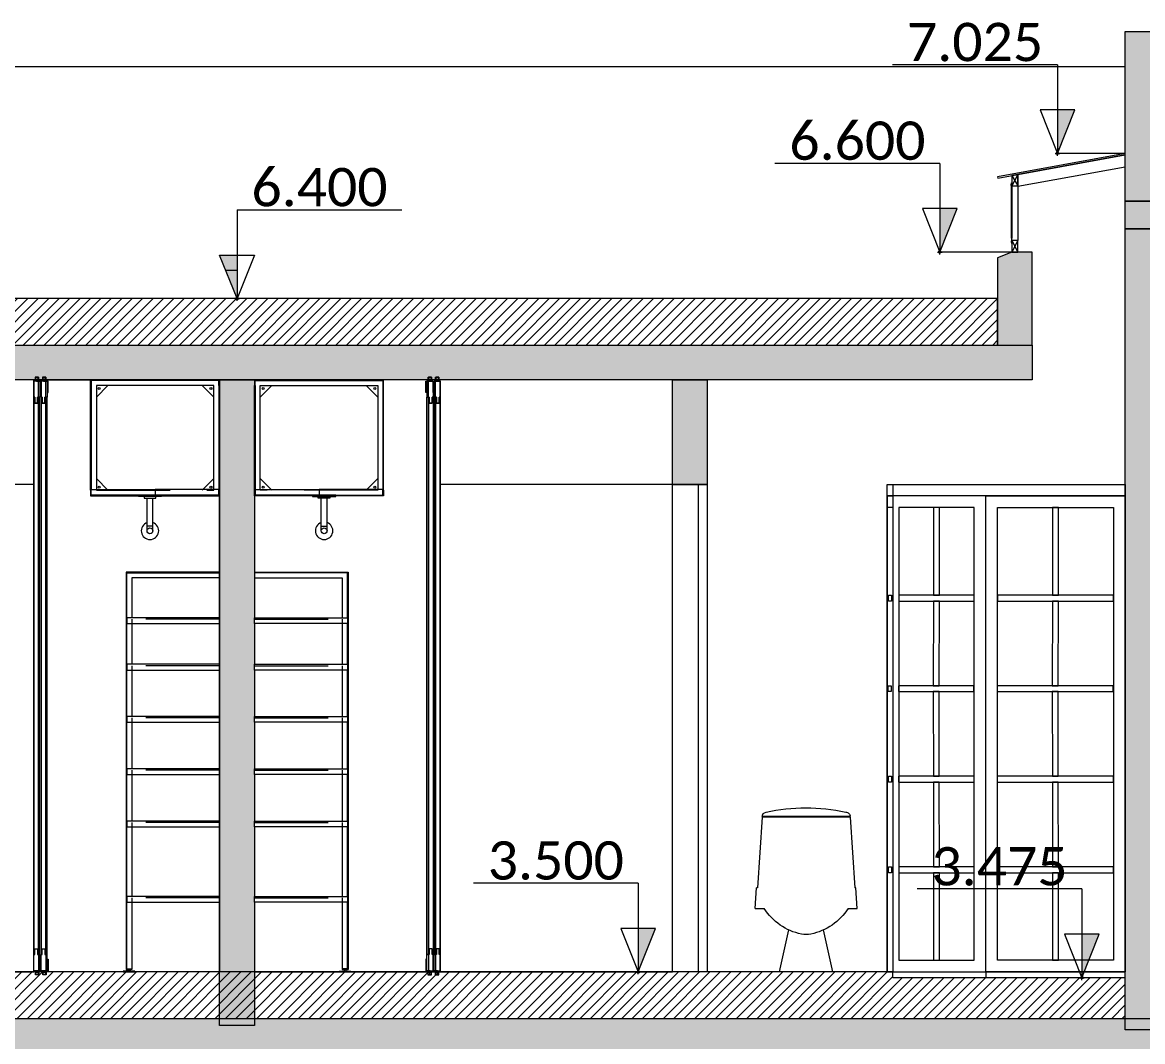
# Model space of a CAD drawing. Header units: metres. Extents: x -197 to 1099, y -24 to 14.
# Drawn here: x 822.687 to 827.512, y 3.2 to 7.589 of the extents above; entities that cross this region are included whole.
import ezdxf
from ezdxf.enums import TextEntityAlignment as Align

# ---------------------------------------------------------------- set-up
doc = ezdxf.new("R2010")
doc.units = ezdxf.units.M
doc.header["$LTSCALE"] = 0.001
doc.header["$PDMODE"] = 34
doc.header["$PDSIZE"] = 0.01
doc.linetypes.add('HIDDEN2', pattern=[4.7625, 3.175, -1.5875])
doc.linetypes.add('HIDDENX2', pattern=[19.05, 12.7, -6.35])
doc.layers.get('0').update_dxf_attribs({"lineweight": 13, "true_color": 0x000000})
for name, color, linetype, lineweight, true_color in [('Jach-Anotaciones-CalidaddeLínea  0.13', 7, 'Continuous', 13, 0x000000), ('Jach-Anotaciones-Hatch-Lum100%', 7, 'Continuous', 13, 0x000000), ('Jach-Anotaciones-Hatch-Lum50%', 9, 'Continuous', 13, 0x808080), ('Jach-Anotaciones-LineasDetalle0.09mm', 7, 'Continuous', 15, 0x000000), ('JACH-Anotaciones-Textos-Lum75% @ 0.075', 7, 'Continuous', 13, 0x404040), ('JACH-Arq-Lineas-Proyeccion Niveles cortes', 9, 'HIDDENX2', 13, 0x808080), ('JACH-Arq-Mobiliario01-', 7, 'Continuous', 13, 0x666666), ('JACH-Arq-Puertas01-', 7, 'Continuous', 13, 0x404040)]:
    doc.layers.add(name, color=color, linetype=linetype, lineweight=lineweight, true_color=true_color)
doc.styles.add('02a-Calibri-JACH(1.8mm)', font='calibri.ttf', dxfattribs={"height": 2.2})
pattern_1 = [(45, (808.22887, -1e-14), (-0.02245064, 0.02245064), [])]
pattern_2 = [(0, (169.421, 45.032), (0, 6.985), [5.08, -1.905]), (90, (169.421, 45.032), (-6.985, 4e-16), [5.08, -1.905])]

# ---------------------------------------------------------------- blocks, each defined once
blk = doc.blocks.new('A$C4F765AC8')
for p, q in [((0.03, 0.6662), (0.0093, 0.362)), ((0.03, 0.669), (0.4088, 0.669)), ((0.03, 0.6662), (0.4088, 0.6662)), ((0.4088, 0.6662), (0.4295, 0.362)), ((0, 0.2738), (0.005, 0.362)), ((0.005, 0.362), (0.0093, 0.362)), ((0.4295, 0.362), (0.4338, 0.362)), ((0.4388, 0.2738), (0.4338, 0.362)), ((0.0384, 0.2738), (0, 0.2738)), ((0.4388, 0.2738), (0.4004, 0.2738)), ((0.1049, 0), (0.1444, 0.1811)), ((0.3339, 0), (0.2944, 0.1811)), ((0.1049, 0), (0.3339, 0))]:
    blk.add_line(p, q)
for centre, radius, start, end in [((0.049, 0.669), 0.019, 89.9807, 180), ((0.2202, -0.0739), 0.781, 77.2968, 102.6646), ((0.3898, 0.669), 0.019, 0, 83.6775), ((0.2499, 0.4087), 0.2509, 212.5439, 258.3373), ((0.1889, 0.4087), 0.2509, 281.6627, 327.4561), ((0.2194, 0.2609), 0.1, 258.3373, 281.6627)]:
    blk.add_arc(centre, radius, start, end)
blk = doc.blocks.new('*U317')
at = {"lineweight": 0, "ltscale": 100}
h = blk.add_hatch(dxfattribs=at)
h.set_pattern_fill('ANGLE', color=256)
h.set_pattern_definition(pattern_2)
h.paths.add_polyline_path([(0, 2.5), (0, 0), (1, 2.5)])
h = blk.add_hatch(color=256, dxfattribs=at)
h.dxf.hatch_style = 1
h.paths.add_polyline_path([(0, 2.5), (0, 0), (1, 2.5)])
for points in [[(0, 5.099), (-9.466, 5.099)], [(0, 5.099), (0, 1.25)]]:
    blk.add_lwpolyline(points, dxfattribs=at)
for points in [[(0, 0), (1, 2.5), (-1, 2.5)], [(0, 2.5), (0, 0), (1, 2.5)]]:
    blk.add_lwpolyline(points, close=True, dxfattribs=at)
blk.add_point((0, 0), dxfattribs=at)
at = {"lineweight": 0, "ltscale": 100, "style": '02a-Calibri-JACH(1.8mm)'}
blk.add_attdef('ALT', text='', height=2.2, dxfattribs=at).set_placement((-4.733, 6.401), align=Align.MIDDLE_CENTER)
blk = doc.blocks.new('*U318')
at = {"lineweight": 0, "ltscale": 100}
h = blk.add_hatch(dxfattribs=at)
h.set_pattern_fill('ANGLE', color=256)
h.set_pattern_definition(pattern_2)
h.paths.add_polyline_path([(0, 2.5), (0, 0), (1, 2.5)])
h = blk.add_hatch(color=256, dxfattribs=at)
h.dxf.hatch_style = 1
h.paths.add_polyline_path([(0, 2.5), (0, 0), (1, 2.5)])
for points in [[(0, 5.099), (-9.466, 5.099)], [(0, 5.099), (0, 1.25)]]:
    blk.add_lwpolyline(points, dxfattribs=at)
for points in [[(0, 0), (1, 2.5), (-1, 2.5)], [(0, 2.5), (0, 0), (1, 2.5)]]:
    blk.add_lwpolyline(points, close=True, dxfattribs=at)
blk.add_point((0, 0), dxfattribs=at)
at = {"lineweight": 0, "ltscale": 100, "style": '02a-Calibri-JACH(1.8mm)'}
blk.add_attdef('ALT', text='', height=2.2, dxfattribs=at).set_placement((-4.733, 6.401), align=Align.MIDDLE_CENTER)
blk = doc.blocks.new('*U290')
at = {"lineweight": 0, "ltscale": 100}
h = blk.add_hatch(dxfattribs=at)
h.set_pattern_fill('ANGLE', color=256)
h.set_pattern_definition(pattern_2)
h.paths.add_polyline_path([(0, 2.5), (0, 0), (1, 2.5)])
h = blk.add_hatch(color=256, dxfattribs=at)
h.dxf.hatch_style = 1
h.paths.add_polyline_path([(0, 2.5), (0, 0), (1, 2.5)])
for points in [[(0, 5.099), (-9.466, 5.099)], [(0, 5.099), (0, 1.25)]]:
    blk.add_lwpolyline(points, dxfattribs=at)
for points in [[(0, 0), (1, 2.5), (-1, 2.5)], [(0, 2.5), (0, 0), (1, 2.5)]]:
    blk.add_lwpolyline(points, close=True, dxfattribs=at)
blk.add_point((0, 0), dxfattribs=at)
at = {"lineweight": 0, "ltscale": 100, "style": '02a-Calibri-JACH(1.8mm)'}
blk.add_attdef('ALT', text='', height=2.2, dxfattribs=at).set_placement((-4.733, 6.401), align=Align.MIDDLE_CENTER)
blk = doc.blocks.new('*U382')
at = {"lineweight": 0, "ltscale": 100}
h = blk.add_hatch(dxfattribs=at)
h.set_pattern_fill('ANGLE', color=256)
h.set_pattern_definition(pattern_2)
h.paths.add_polyline_path([(0, 2.5), (0, 0), (1, 2.5)])
h = blk.add_hatch(color=256, dxfattribs=at)
h.dxf.hatch_style = 1
h.paths.add_polyline_path([(0, 2.5), (0, 0), (1, 2.5)])
for points in [[(0, 5.099), (-9.466, 5.099)], [(0, 5.099), (0, 1.25)]]:
    blk.add_lwpolyline(points, dxfattribs=at)
for points in [[(0, 0), (1, 2.5), (-1, 2.5)], [(0, 2.5), (0, 0), (1, 2.5)]]:
    blk.add_lwpolyline(points, close=True, dxfattribs=at)
blk.add_point((0, 0), dxfattribs=at)
at = {"lineweight": 0, "ltscale": 100, "style": '02a-Calibri-JACH(1.8mm)'}
blk.add_attdef('ALT', text='', height=2.2, dxfattribs=at).set_placement((-4.733, 6.401), align=Align.MIDDLE_CENTER)
blk = doc.blocks.new('*U373')
at = {"lineweight": 0, "ltscale": 100}
h = blk.add_hatch(dxfattribs=at)
h.set_pattern_fill('ANGLE', color=256)
h.set_pattern_definition(pattern_2)
h.paths.add_polyline_path([(0, 2.5), (0, 0), (1, 2.5)])
h = blk.add_hatch(color=256, dxfattribs=at)
h.dxf.hatch_style = 1
h.paths.add_polyline_path([(0, 2.5), (0, 0), (1, 2.5)])
for points in [[(0, 5.099), (-9.466, 5.099)], [(0, 5.099), (0, 1.25)]]:
    blk.add_lwpolyline(points, dxfattribs=at)
for points in [[(0, 0), (1, 2.5), (-1, 2.5)], [(0, 2.5), (0, 0), (1, 2.5)]]:
    blk.add_lwpolyline(points, close=True, dxfattribs=at)
blk.add_point((0, 0), dxfattribs=at)
at = {"lineweight": 0, "ltscale": 100, "style": '02a-Calibri-JACH(1.8mm)'}
blk.add_attdef('ALT', text='', height=2.2, dxfattribs=at).set_placement((-4.733, 6.401), align=Align.MIDDLE_CENTER)

msp = doc.modelspace()

# ---------------------------------------------------------------- hatches: boundary and pattern name
at = {"layer": 'Jach-Anotaciones-Hatch-Lum100%', "ltscale": 100}
h = msp.add_hatch(color=256, dxfattribs=at)
h.dxf.hatch_style = 1
h.paths.add_polyline_path([(827.4369, 7.55), (827.5869, 7.55), (827.5869, 6.82), (827.4369, 6.82)])
h = msp.add_hatch(color=256, dxfattribs=at)
h.dxf.hatch_style = 1
h.paths.add_polyline_path([(827.4369, 6.82), (833.23534, 6.82), (833.23534, 6.7), (827.4369, 6.7)])
h = msp.add_hatch(color=256, dxfattribs=at)
h.dxf.hatch_style = 1
h.paths.add_polyline_path([(827.5869, 3.27), (827.4369, 3.27), (827.4369, 6.7), (827.5869, 6.7)])
h = msp.add_hatch(color=256, dxfattribs=at)
h.dxf.hatch_style = 1
h.paths.add_polyline_path([(827.0369, 6.2), (827.0369, 6.6), (826.9494, 6.6), (826.8869, 6.575), (826.8869, 6.2)])
h = msp.add_hatch(color=256, dxfattribs=at)
h.dxf.hatch_style = 1
h.paths.add_polyline_path([(827.0369, 6.05), (820.1869, 6.05), (820.1869, 6.2), (827.0369, 6.2)])
h = msp.add_hatch(color=256, dxfattribs=at)
h.dxf.hatch_style = 1
h.paths.add_polyline_path([(823.6869, 3.27), (823.5369, 3.27), (823.5369, 6.05), (823.6869, 6.05)])
h = msp.add_hatch(color=256, dxfattribs=at)
h.dxf.hatch_style = 1
h.paths.add_polyline_path([(825.6369, 5.6), (825.4869, 5.6), (825.4869, 6.05), (825.6369, 6.05)])
h = msp.add_hatch(color=256, dxfattribs=at)
h.dxf.hatch_style = 1
h.paths.add_polyline_path([(827.5869, 3.15), (815.0369, 3.15), (815.0369, 3.3), (827.5869, 3.3)])
at = {"layer": 'Jach-Anotaciones-Hatch-Lum50%', "ltscale": 100}
h = msp.add_hatch(dxfattribs=at)
h.set_pattern_fill('ANSI31', color=256, scale=0.01)
h.set_pattern_definition(pattern_1)
h.paths.add_polyline_path([(820.3369, 6.2), (826.8869, 6.2), (826.8869, 6.4), (820.3369, 6.4)])
h = msp.add_hatch(dxfattribs=at)
h.set_pattern_fill('ANSI31', color=256, scale=0.01)
h.set_pattern_definition(pattern_1)
h.paths.add_polyline_path([(820.3369, 6.2), (826.8869, 6.2), (826.8869, 6.4), (820.3369, 6.4)])
h = msp.add_hatch(dxfattribs=at)
h.set_pattern_fill('ANSI31', color=256, scale=0.01)
h.set_pattern_definition(pattern_1)
h.paths.add_polyline_path([(815.1869, 3.3), (827.4369, 3.3), (827.4369, 3.475), (826.4369, 3.475), (826.4369, 3.5), (820.7869, 3.5), (820.7869, 3.475), (819.7869, 3.475), (819.7869, 3.5), (815.1869, 3.5)])

# ---------------------------------------------------------------- linework, layer by layer
at = {"lineweight": 0, "ltscale": 100}
for points in [[(826.9744, 6.9348), (826.9494, 6.88516)], [(826.9494, 6.93025), (826.9744, 6.88516)], [(826.9744, 6.65), (826.9494, 6.6)], [(826.9494, 6.65), (826.9744, 6.6)]]:
    msp.add_lwpolyline(points, dxfattribs=at)
at = {"layer": 'Jach-Anotaciones-CalidaddeLínea  0.13', "ltscale": 100}
for points in [[(827.4369, 7.55), (827.5869, 7.55), (827.5869, 6.82), (827.4369, 6.82)], [(827.4369, 6.82), (833.23534, 6.82), (833.23534, 6.7), (827.4369, 6.7)], [(827.5869, 3.25), (827.4369, 3.25), (827.4369, 6.7), (827.5869, 6.7)], [(820.3369, 6.2), (826.8869, 6.2), (826.8869, 6.4), (820.3369, 6.4)], [(827.0369, 6.05), (820.1869, 6.05), (820.1869, 6.2), (827.0369, 6.2)], [(822.7369, 6.05), (823.5369, 6.05), (823.5369, 3.5), (822.7369, 3.5)], [(823.6869, 3.27), (823.5369, 3.27), (823.5369, 6.05), (823.6869, 6.05)], [(824.4869, 6.05), (823.6869, 6.05), (823.6869, 3.5), (824.4869, 3.5)], [(824.4869, 6.05), (823.6869, 6.05), (823.6869, 3.5), (824.4869, 3.5)], [(825.6369, 5.6), (825.4869, 5.6), (825.4869, 6.05), (825.6369, 6.05)], [(821.7369, 3.5), (822.7369, 3.5), (822.7369, 5.6), (821.7369, 5.6)], [(824.4869, 3.5), (825.4869, 3.5), (825.4869, 5.6), (824.4869, 5.6)], [(825.4869, 5.6), (825.6369, 5.6), (825.6369, 3.5), (825.4869, 3.5)], [(815.1869, 3.3), (827.4369, 3.3), (827.4369, 3.475), (826.4369, 3.475), (826.4369, 3.5), (820.7869, 3.5), (820.7869, 3.475), (819.7869, 3.475), (819.7869, 3.5), (815.1869, 3.5)], [(827.5869, 3.15), (815.0369, 3.15), (815.0369, 3.3), (827.5869, 3.3)]]:
    msp.add_lwpolyline(points, close=True, dxfattribs=at)
for points in [[(819.7869, 7.4), (827.4369, 7.4)], [(826.4369, 3.5), (827.4369, 3.5)], [(826.8369, 3.5), (826.8369, 3.475)], [(826.8369, 3.5), (826.8369, 3.475)]]:
    msp.add_lwpolyline(points, dxfattribs=at)
at = {"layer": 'Jach-Anotaciones-LineasDetalle0.09mm', "ltscale": 100}
for points in [[(826.88797, 6.91908), (827.4369, 7.01892), (827.4369, 7.025), (826.88702, 6.925)], [(826.9744, 6.88398), (827.4369, 6.9681), (827.4369, 7.01892), (826.9744, 6.9348)], [(826.9494, 6.88516), (826.9744, 6.88516), (826.9744, 6.9348), (826.9494, 6.93025)], [(826.9494, 6.89216), (826.9494, 6.87516), (826.9479, 6.87516), (826.9479, 6.89216)], [(826.9494, 6.87516), (826.9494, 6.66), (826.9479, 6.66), (826.9479, 6.87516)], [(826.9494, 6.88516), (826.9744, 6.88516), (826.9744, 6.65), (826.9494, 6.65)], [(826.9494, 6.643), (826.9494, 6.66), (826.9479, 6.66), (826.9479, 6.643)], [(826.9494, 6.6), (826.9744, 6.6), (826.9744, 6.65), (826.9494, 6.65)], [(827.0369, 6.2), (827.0369, 6.6), (826.9494, 6.6), (826.8869, 6.575), (826.8869, 6.2)]]:
    msp.add_lwpolyline(points, close=True, dxfattribs=at)
for points in [[(826.9494, 6.89837), (826.9494, 6.89465, -0.2958811), (826.94867, 6.89341, 0.2840433), (826.9479, 6.89216), (826.9479, 6.88716), (826.9464, 6.88716), (826.9464, 6.89216, -0.273523), (826.9479, 6.89469), (826.9479, 6.89837)], [(826.9494, 6.63678), (826.9494, 6.64051, 0.2958811), (826.94867, 6.64175, -0.2840433), (826.9479, 6.643), (826.9479, 6.648), (826.9464, 6.648), (826.9464, 6.643, 0.273523), (826.9479, 6.64046), (826.9479, 6.63678)]]:
    msp.add_lwpolyline(points, format="xyb", close=True, dxfattribs=at)
at = {"layer": 'JACH-Arq-Lineas-Proyeccion Niveles cortes', "ltscale": 100}
for points in [[(827.4369, 7.025), (827.14522, 7.025)], [(827.4369, 7.025), (827.14522, 7.025)], [(827.0369, 6.6), (826.63854, 6.6)]]:
    msp.add_lwpolyline(points, dxfattribs=at)
at = {"layer": 'JACH-Arq-Mobiliario01-', "ltscale": 100}
for points in [[(823.5369, 3.5), (822.7369, 3.5), (822.7369, 6.05), (823.5369, 6.05)], [(822.7529, 5.975), (822.7569, 5.975), (822.7569, 6.045), (822.7369, 6.045), (822.7369, 5.975), (822.7409, 5.975), (822.7409, 5.95), (822.7529, 5.95)], [(822.7434, 6.05), (822.7434, 6.061), (822.7564, 6.061), (822.7564, 6.05), (822.7524, 6.05), (822.7524, 6.047), (822.7604, 6.047), (822.7604, 6.05), (822.7574, 6.05), (822.7574, 6.062), (822.7424, 6.062), (822.7424, 6.05), (822.7394, 6.05), (822.7394, 6.047), (822.7474, 6.047), (822.7474, 6.05)], [(822.7524, 6.05316), (822.7474, 6.05316), (822.7474, 6.045), (822.7524, 6.045)], [(822.7629, 5.975), (822.7569, 5.975), (822.7569, 6.045), (822.7629, 6.045)], [(822.7674, 6.045), (822.7629, 6.045), (822.7629, 5.995), (822.7674, 5.995)], [(822.7839, 5.975), (822.7879, 5.975), (822.7879, 6.045), (822.7679, 6.045), (822.7679, 5.975), (822.7719, 5.975), (822.7719, 5.95), (822.7839, 5.95)], [(822.7749, 6.05), (822.7749, 6.061), (822.7879, 6.061), (822.7879, 6.05), (822.7839, 6.05), (822.7839, 6.047), (822.7919, 6.047), (822.7919, 6.05), (822.7889, 6.05), (822.7889, 6.062), (822.7739, 6.062), (822.7739, 6.05), (822.7709, 6.05), (822.7709, 6.047), (822.7789, 6.047), (822.7789, 6.05)], [(822.7839, 6.05316), (822.7789, 6.05316), (822.7789, 6.045), (822.7839, 6.045)], [(822.7939, 5.975), (822.7879, 5.975), (822.7879, 6.045), (822.7939, 6.045)], [(822.7984, 6.045), (822.7939, 6.045), (822.7939, 5.995), (822.7984, 5.995)], [(823.5369, 6.025), (823.5339, 6.025), (823.5339, 6.047), (822.9839, 6.047), (822.9839, 6.025), (822.9809, 6.025), (822.9809, 6.05), (823.5369, 6.05)], [(823.6869, 3.5), (824.4869, 3.5), (824.4869, 6.05), (823.6869, 6.05)], [(823.6869, 6.025), (823.6899, 6.025), (823.6899, 6.047), (824.2399, 6.047), (824.2399, 6.025), (824.2429, 6.025), (824.2429, 6.05), (823.6869, 6.05)], [(824.4254, 6.045), (824.4299, 6.045), (824.4299, 5.995), (824.4254, 5.995)], [(824.4299, 5.975), (824.4359, 5.975), (824.4359, 6.045), (824.4299, 6.045)], [(824.4489, 6.05), (824.4489, 6.061), (824.4359, 6.061), (824.4359, 6.05), (824.4399, 6.05), (824.4399, 6.047), (824.4319, 6.047), (824.4319, 6.05), (824.4349, 6.05), (824.4349, 6.062), (824.4499, 6.062), (824.4499, 6.05), (824.4529, 6.05), (824.4529, 6.047), (824.4449, 6.047), (824.4449, 6.05)], [(824.4399, 5.975), (824.4359, 5.975), (824.4359, 6.045), (824.4559, 6.045), (824.4559, 5.975), (824.4519, 5.975), (824.4519, 5.95), (824.4399, 5.95)], [(824.4399, 6.05316), (824.4449, 6.05316), (824.4449, 6.045), (824.4399, 6.045)], [(824.4564, 6.045), (824.4609, 6.045), (824.4609, 5.995), (824.4564, 5.995)], [(824.4609, 5.975), (824.4669, 5.975), (824.4669, 6.045), (824.4609, 6.045)], [(824.4804, 6.05), (824.4804, 6.061), (824.4674, 6.061), (824.4674, 6.05), (824.4714, 6.05), (824.4714, 6.047), (824.4634, 6.047), (824.4634, 6.05), (824.4664, 6.05), (824.4664, 6.062), (824.4814, 6.062), (824.4814, 6.05), (824.4844, 6.05), (824.4844, 6.047), (824.4764, 6.047), (824.4764, 6.05)], [(824.4709, 5.975), (824.4669, 5.975), (824.4669, 6.045), (824.4869, 6.045), (824.4869, 5.975), (824.4829, 5.975), (824.4829, 5.95), (824.4709, 5.95)], [(824.4714, 6.05316), (824.4764, 6.05316), (824.4764, 6.045), (824.4714, 6.045)], [(822.9809, 6.025), (822.9839, 6.025), (822.9839, 5.575), (822.9809, 5.575)], [(823.5369, 6.025), (823.5339, 6.025), (823.5339, 5.575), (823.5369, 5.575)], [(823.6869, 6.025), (823.6899, 6.025), (823.6899, 5.575), (823.6869, 5.575)], [(824.2429, 6.025), (824.2399, 6.025), (824.2399, 5.575), (824.2429, 5.575)], [(822.7409, 5.975), (822.7369, 5.975), (822.7369, 3.575), (822.7409, 3.575), (822.7409, 3.6), (822.7529, 3.6), (822.7529, 3.575), (822.7569, 3.575), (822.7569, 5.975), (822.7529, 5.975), (822.7529, 5.95), (822.7409, 5.95)], [(822.7629, 5.975), (822.7569, 5.975), (822.7569, 3.575), (822.7629, 3.575)], [(822.7719, 5.975), (822.7679, 5.975), (822.7679, 3.575), (822.7719, 3.575), (822.7719, 3.6), (822.7839, 3.6), (822.7839, 3.575), (822.7879, 3.575), (822.7879, 5.975), (822.7839, 5.975), (822.7839, 5.95), (822.7719, 5.95)], [(822.7939, 5.975), (822.7879, 5.975), (822.7879, 3.575), (822.7939, 3.575)], [(824.4299, 5.975), (824.4359, 5.975), (824.4359, 3.575), (824.4299, 3.575)], [(824.4519, 5.975), (824.4559, 5.975), (824.4559, 3.575), (824.4519, 3.575), (824.4519, 3.6), (824.4399, 3.6), (824.4399, 3.575), (824.4359, 3.575), (824.4359, 5.975), (824.4399, 5.975), (824.4399, 5.95), (824.4519, 5.95)], [(824.4609, 5.975), (824.4669, 5.975), (824.4669, 3.575), (824.4609, 3.575)], [(824.4829, 5.975), (824.4869, 5.975), (824.4869, 3.575), (824.4829, 3.575), (824.4829, 3.6), (824.4709, 3.6), (824.4709, 3.575), (824.4669, 3.575), (824.4669, 5.975), (824.4709, 5.975), (824.4709, 5.95), (824.4829, 5.95)], [(823.5369, 5.575), (823.5339, 5.575), (823.5339, 5.553), (822.9839, 5.553), (822.9839, 5.575), (822.9809, 5.575), (822.9809, 5.55), (823.5369, 5.55)], [(823.2589, 5.553), (822.9839, 5.553), (822.9839, 5.575), (822.9869, 5.578), (823.2589, 5.578)], [(823.2869, 5.553), (823.2869, 5.547), (823.1869, 5.547), (823.1869, 5.553)], [(823.2589, 5.553), (823.5339, 5.553), (823.5339, 5.578), (823.2589, 5.578)], [(823.6869, 5.575), (823.6899, 5.575), (823.6899, 5.553), (824.2399, 5.553), (824.2399, 5.575), (824.2429, 5.575), (824.2429, 5.55), (823.6869, 5.55)], [(823.9649, 5.553), (823.6899, 5.553), (823.6899, 5.578), (823.9649, 5.578)], [(823.9369, 5.553), (823.9369, 5.547), (824.0369, 5.547), (824.0369, 5.553)], [(823.9649, 5.553), (824.2399, 5.553), (824.2399, 5.575), (824.2369, 5.578), (823.9649, 5.578)], [(823.2119, 5.547), (823.2119, 5.541), (823.2619, 5.541), (823.2619, 5.547)], [(824.0119, 5.547), (824.0119, 5.541), (823.9619, 5.541), (823.9619, 5.547)], [(822.7529, 3.575), (822.7569, 3.575), (822.7569, 3.505), (822.7369, 3.505), (822.7369, 3.575), (822.7409, 3.575), (822.7409, 3.6), (822.7529, 3.6)], [(822.7629, 3.575), (822.7569, 3.575), (822.7569, 3.505), (822.7629, 3.505)], [(822.7839, 3.575), (822.7879, 3.575), (822.7879, 3.505), (822.7679, 3.505), (822.7679, 3.575), (822.7719, 3.575), (822.7719, 3.6), (822.7839, 3.6)], [(822.7939, 3.575), (822.7879, 3.575), (822.7879, 3.505), (822.7939, 3.505)], [(824.4299, 3.575), (824.4359, 3.575), (824.4359, 3.505), (824.4299, 3.505)], [(824.4399, 3.575), (824.4359, 3.575), (824.4359, 3.505), (824.4559, 3.505), (824.4559, 3.575), (824.4519, 3.575), (824.4519, 3.6), (824.4399, 3.6)], [(824.4609, 3.575), (824.4669, 3.575), (824.4669, 3.505), (824.4609, 3.505)], [(824.4709, 3.575), (824.4669, 3.575), (824.4669, 3.505), (824.4869, 3.505), (824.4869, 3.575), (824.4829, 3.575), (824.4829, 3.6), (824.4709, 3.6)], [(822.7674, 3.505), (822.7629, 3.505), (822.7629, 3.555), (822.7674, 3.555)], [(822.7984, 3.505), (822.7939, 3.505), (822.7939, 3.555), (822.7984, 3.555)], [(824.4254, 3.505), (824.4299, 3.505), (824.4299, 3.555), (824.4254, 3.555)], [(824.4564, 3.505), (824.4609, 3.505), (824.4609, 3.555), (824.4564, 3.555)], [(822.7444, 3.5), (822.7444, 3.489), (822.7574, 3.489), (822.7574, 3.5), (822.7534, 3.5), (822.7534, 3.503), (822.7614, 3.503), (822.7614, 3.5), (822.7584, 3.5), (822.7584, 3.488), (822.7434, 3.488), (822.7434, 3.5), (822.7404, 3.5), (822.7404, 3.503), (822.7484, 3.503), (822.7484, 3.5)], [(822.7534, 3.49684), (822.7484, 3.49684), (822.7484, 3.505), (822.7534, 3.505)], [(822.7759, 3.5), (822.7759, 3.489), (822.7889, 3.489), (822.7889, 3.5), (822.7849, 3.5), (822.7849, 3.503), (822.7929, 3.503), (822.7929, 3.5), (822.7899, 3.5), (822.7899, 3.488), (822.7749, 3.488), (822.7749, 3.5), (822.7719, 3.5), (822.7719, 3.503), (822.7799, 3.503), (822.7799, 3.5)], [(822.7849, 3.49684), (822.7799, 3.49684), (822.7799, 3.505), (822.7849, 3.505)], [(823.12199, 3.5), (823.17199, 3.5), (823.17199, 3.503), (823.12199, 3.503)], [(823.1589, 3.50993), (823.1369, 3.50993), (823.1369, 3.51293), (823.1589, 3.51293)], [(823.1419, 3.50993), (823.1509, 3.50993), (823.1509, 3.503), (823.1419, 3.503)], [(824.10182, 3.5), (824.05182, 3.5), (824.05182, 3.503), (824.10182, 3.503)], [(824.0649, 3.50993), (824.0869, 3.50993), (824.0869, 3.51293), (824.0649, 3.51293)], [(824.0819, 3.50993), (824.0729, 3.50993), (824.0729, 3.503), (824.0819, 3.503)], [(824.4479, 3.5), (824.4479, 3.489), (824.4349, 3.489), (824.4349, 3.5), (824.4389, 3.5), (824.4389, 3.503), (824.4309, 3.503), (824.4309, 3.5), (824.4339, 3.5), (824.4339, 3.488), (824.4489, 3.488), (824.4489, 3.5), (824.4519, 3.5), (824.4519, 3.503), (824.4439, 3.503), (824.4439, 3.5)], [(824.4389, 3.49684), (824.4439, 3.49684), (824.4439, 3.505), (824.4389, 3.505)], [(824.4794, 3.5), (824.4794, 3.489), (824.4664, 3.489), (824.4664, 3.5), (824.4704, 3.5), (824.4704, 3.503), (824.4624, 3.503), (824.4624, 3.5), (824.4654, 3.5), (824.4654, 3.488), (824.4804, 3.488), (824.4804, 3.5), (824.4834, 3.5), (824.4834, 3.503), (824.4754, 3.503), (824.4754, 3.5)], [(824.4704, 3.49684), (824.4754, 3.49684), (824.4754, 3.505), (824.4704, 3.505)]]:
    msp.add_lwpolyline(points, close=True, dxfattribs=at)
for points in [[(822.7424, 6.05), (822.7404, 6.05)], [(822.7594, 6.05), (822.7574, 6.05)], [(822.7604, 6.05), (822.7574, 6.05)], [(822.7739, 6.05), (822.7709, 6.05)], [(822.7739, 6.05), (822.7719, 6.05)], [(822.7909, 6.05), (822.7889, 6.05)], [(824.4329, 6.05), (824.4349, 6.05)], [(824.4499, 6.05), (824.4519, 6.05)], [(824.4499, 6.05), (824.4529, 6.05)], [(824.4634, 6.05), (824.4664, 6.05)], [(824.4644, 6.05), (824.4664, 6.05)], [(824.4814, 6.05), (824.4834, 6.05)], [(823.5119, 5.578), (823.5119, 6.025), (823.0059, 6.025), (823.0059, 5.578)], [(823.0059, 5.975), (823.0559, 6.025)], [(823.5119, 5.975), (823.4619, 6.025)], [(823.7119, 5.578), (823.7119, 6.025), (824.2179, 6.025), (824.2179, 5.578)], [(823.7119, 5.975), (823.7619, 6.025)], [(824.2179, 5.975), (824.1679, 6.025)], [(823.0059, 5.625), (823.0559, 5.575)], [(823.5119, 5.625), (823.4619, 5.575)], [(823.7119, 5.625), (823.7619, 5.575)], [(824.2179, 5.625), (824.1679, 5.575)], [(822.9809, 5.575), (822.9839, 5.575)], [(823.4641, 5.578), (823.2589, 5.578), (823.2589, 5.5754)], [(823.5339, 5.575), (823.5369, 5.575)], [(823.6899, 5.575), (823.6869, 5.575)], [(823.7597, 5.578), (823.9649, 5.578), (823.9649, 5.5754)], [(824.2429, 5.575), (824.2399, 5.575)], [(823.2244, 5.4), (823.2244, 5.541)], [(823.2494, 5.4), (823.2494, 5.541)], [(823.9744, 5.4), (823.9744, 5.541)], [(823.9994, 5.4), (823.9994, 5.541)], [(823.2494, 5.42009), (823.2244, 5.42009)], [(823.9744, 5.42009), (823.9994, 5.42009)], [(823.5369, 5.222), (823.1339, 5.222), (823.1339, 3.50993), (823.1369, 3.50993), (823.1369, 5.219), (823.5369, 5.219)], [(823.6869, 5.222), (824.0899, 5.222), (824.0899, 3.50993), (824.0869, 3.50993), (824.0869, 5.219), (823.6869, 5.219)], [(823.5369, 5.197), (823.1589, 5.197), (823.1589, 3.50993), (823.1339, 3.50993)], [(823.6869, 5.197), (824.0649, 5.197), (824.0649, 3.50993), (824.0899, 3.50993)], [(822.7434, 3.5), (822.7414, 3.5)], [(822.7604, 3.5), (822.7584, 3.5)], [(822.7749, 3.5), (822.7729, 3.5)], [(822.7919, 3.5), (822.7899, 3.5)], [(824.4319, 3.5), (824.4339, 3.5)], [(824.4489, 3.5), (824.4509, 3.5)], [(824.4634, 3.5), (824.4654, 3.5)], [(824.4804, 3.5), (824.4824, 3.5)]]:
    msp.add_lwpolyline(points, dxfattribs=at)
at = {"layer": 'JACH-Arq-Mobiliario01-', "linetype": 'HIDDEN2', "ltscale": 100}
for points in [[(823.0059, 5.578), (823.0059, 5.575), (823.5119, 5.575), (823.5119, 5.578)], [(824.2179, 5.578), (824.2179, 5.575), (823.7119, 5.575), (823.7119, 5.578)]]:
    msp.add_lwpolyline(points, dxfattribs=at)
at = {"layer": 'JACH-Arq-Mobiliario01-', "ltscale": 100}
for centre, radius in [((823.0184, 6.0125), 0.0045), ((823.4994, 6.0125), 0.0045), ((823.7244, 6.0125), 0.0045), ((824.2054, 6.0125), 0.0045), ((823.0184, 5.5875), 0.0045), ((823.4994, 5.5875), 0.0045), ((823.7244, 5.5875), 0.0045), ((824.2054, 5.5875), 0.0045), ((823.2369, 5.4), 0.0125), ((823.9869, 5.4), 0.0125)]:
    msp.add_circle(centre, radius, dxfattribs=at)
for centre in [(823.2369, 5.4), (823.9869, 5.4)]:
    msp.add_arc(centre, 0.0375, 109.47122, 70.52878, dxfattribs=at)
at = {"layer": 'JACH-Arq-Puertas01-', "ltscale": 100}
for points in [[(825.5989, 5.6), (825.6369, 5.6), (825.6369, 3.5), (825.5989, 3.5)], [(827.4369, 5.55), (826.4119, 5.55), (826.4119, 5.6), (827.4369, 5.6)], [(826.4119, 5.6), (826.4369, 5.6), (826.4369, 5.55), (826.4119, 5.55)], [(826.4369, 3.5), (826.4119, 3.5), (826.4119, 5.55), (826.4369, 5.55)], [(826.8369, 5.55), (826.4119, 5.55), (826.4119, 3.5), (826.8369, 3.5)], [(826.4119, 5.55), (826.4369, 5.55), (826.4369, 5.5), (826.4119, 5.5)], [(826.8369, 5.55), (827.4369, 5.55), (827.4369, 3.5), (826.8369, 3.5)], [(826.7869, 5.5), (826.4619, 5.5), (826.4619, 3.55), (826.7869, 3.55)], [(826.6119, 5.5), (826.6119, 5.1225), (826.6369, 5.1225), (826.6369, 5.5)], [(826.8869, 5.5), (827.3869, 5.5), (827.3869, 3.55), (826.8869, 3.55)], [(827.1244, 5.5), (827.1244, 5.1225), (827.1494, 5.1225), (827.1494, 5.5)], [(826.41815, 5.1225), (826.43065, 5.1225), (826.43065, 5.0975), (826.41815, 5.0975)], [(826.7869, 5.1225), (826.4619, 5.1225), (826.4619, 5.0975), (826.7869, 5.0975)], [(827.3869, 5.1225), (826.8869, 5.1225), (826.8869, 5.0975), (827.3869, 5.0975)], [(826.6119, 5.0975), (826.61043, 4.7325), (826.63543, 4.7325), (826.6369, 5.0975)], [(827.1244, 5.0975), (827.12293, 4.7325), (827.14793, 4.7325), (827.1494, 5.0975)], [(826.41668, 4.7325), (826.42918, 4.7325), (826.42918, 4.7075), (826.41668, 4.7075)], [(826.78543, 4.7325), (826.46043, 4.7325), (826.46043, 4.7075), (826.78543, 4.7075)], [(827.38543, 4.7325), (826.88543, 4.7325), (826.88543, 4.7075), (827.38543, 4.7075)], [(826.61043, 4.7075), (826.61109, 4.3425), (826.63609, 4.3425), (826.63543, 4.7075)], [(827.12293, 4.7075), (827.12359, 4.3425), (827.14859, 4.3425), (827.14793, 4.7075)], [(826.41734, 4.3425), (826.42984, 4.3425), (826.42984, 4.3175), (826.41734, 4.3175)], [(826.78609, 4.3425), (826.46109, 4.3425), (826.46109, 4.3175), (826.78609, 4.3175)], [(827.38609, 4.3425), (826.88609, 4.3425), (826.88609, 4.3175), (827.38609, 4.3175)], [(826.61109, 4.3175), (826.6119, 3.9525), (826.6369, 3.9525), (826.63609, 4.3175)], [(827.12359, 4.3175), (827.1244, 3.9525), (827.1494, 3.9525), (827.14859, 4.3175)], [(826.41815, 3.9525), (826.43065, 3.9525), (826.43065, 3.9275), (826.41815, 3.9275)], [(826.7869, 3.9525), (826.4619, 3.9525), (826.4619, 3.9275), (826.7869, 3.9275)], [(826.6119, 3.9275), (826.6119, 3.55), (826.6369, 3.55), (826.6369, 3.9275)], [(827.3869, 3.9525), (826.8869, 3.9525), (826.8869, 3.9275), (827.3869, 3.9275)], [(827.1244, 3.9275), (827.1244, 3.55), (827.1494, 3.55), (827.1494, 3.9275)]]:
    msp.add_lwpolyline(points, close=True, dxfattribs=at)

# ---------------------------------------------------------------- block references
at = {"layer": 'JACH-Anotaciones-Textos-Lum75% @ 0.075', "ltscale": 100, "xscale": 0.075, "yscale": 0.075, "zscale": 0.075}
for name, p, values in [('*U290', (827.14522, 7.025), {'ALT': '7.025'}), ('*U317', (826.63854, 6.6), {'ALT': '6.600'}), ('*U373', (825.33971, 3.5), {'ALT': '3.500'}), ('*U382', (827.25055, 3.475), {'ALT': '3.475'})]:
    msp.add_blockref(name, p, dxfattribs=at).add_auto_attribs(values)
at = {"layer": 'JACH-Anotaciones-Textos-Lum75% @ 0.075', "ltscale": 100}
ref = msp.add_blockref('*U318', (823.6119, 6.4), dxfattribs=dict(at, xscale=-0.075, yscale=0.075, zscale=0.075))
ref.add_attrib('ALT', '6.400', dxfattribs={"layer": '0', "lineweight": 0, "ltscale": 100, "height": 0.165, "style": '02a-Calibri-JACH(1.8mm)'}).set_placement((823.96686, 6.88006), align=Align.MIDDLE_CENTER)
at = {"layer": 'JACH-Arq-Mobiliario01-', "color": 7, "xscale": -1}
msp.add_blockref('A$C4F765AC8', (826.28221, 3.5), dxfattribs=at)

# ---------------------------------------------------------------- next in the draw order: wipeouts: each hides what was drawn before it
at = {"ltscale": 100}
for points in [[(823.53691, 5.025), (823.13691, 5.025), (823.13691, 5), (823.53691, 5)], [(823.68689, 5.025), (824.08689, 5.025), (824.08689, 5), (823.68689, 5)], [(823.5369, 4.825), (823.1369, 4.825), (823.1369, 4.8), (823.5369, 4.8)], [(823.68691, 4.825), (824.08691, 4.825), (824.08691, 4.8), (823.68691, 4.8)], [(823.53688, 4.6), (823.13688, 4.6), (823.13688, 4.575), (823.53688, 4.575)], [(823.68692, 4.6), (824.08692, 4.6), (824.08692, 4.575), (823.68692, 4.575)], [(823.5369, 4.37503), (823.1369, 4.37503), (823.1369, 4.35003), (823.5369, 4.35003)], [(823.6869, 4.37503), (824.0869, 4.37503), (824.0869, 4.35003), (823.6869, 4.35003)], [(823.5369, 4.15), (823.1369, 4.15), (823.1369, 4.125), (823.5369, 4.125)], [(823.6869, 4.15), (824.0869, 4.15), (824.0869, 4.125), (823.6869, 4.125)], [(823.5369, 3.825), (823.1369, 3.825), (823.1369, 3.8), (823.5369, 3.8)], [(823.6869, 3.825), (824.0869, 3.825), (824.0869, 3.8), (823.6869, 3.8)]]:
    msp.add_wipeout(points, dxfattribs=at).dxf.layer = 'JACH-Arq-Mobiliario01-'

# ---------------------------------------------------------------- next in the draw order: linework, layer by layer
at = {"layer": 'JACH-Arq-Mobiliario01-', "ltscale": 100}
for points in [[(823.53691, 5.025), (823.13691, 5.025), (823.13691, 5), (823.53691, 5)], [(823.68689, 5.025), (824.08689, 5.025), (824.08689, 5), (823.68689, 5)], [(823.5369, 4.825), (823.1369, 4.825), (823.1369, 4.8), (823.5369, 4.8)], [(823.68691, 4.825), (824.08691, 4.825), (824.08691, 4.8), (823.68691, 4.8)], [(823.53688, 4.6), (823.13688, 4.6), (823.13688, 4.575), (823.53688, 4.575)], [(823.68692, 4.6), (824.08692, 4.6), (824.08692, 4.575), (823.68692, 4.575)], [(823.5369, 4.37503), (823.1369, 4.37503), (823.1369, 4.35003), (823.5369, 4.35003)], [(823.6869, 4.37503), (824.0869, 4.37503), (824.0869, 4.35003), (823.6869, 4.35003)], [(823.5369, 4.15), (823.1369, 4.15), (823.1369, 4.125), (823.5369, 4.125)], [(823.6869, 4.15), (824.0869, 4.15), (824.0869, 4.125), (823.6869, 4.125)], [(823.5369, 3.825), (823.1369, 3.825), (823.1369, 3.8), (823.5369, 3.8)], [(823.6869, 3.825), (824.0869, 3.825), (824.0869, 3.8), (823.6869, 3.8)]]:
    msp.add_lwpolyline(points, close=True, dxfattribs=at)
at = {"layer": 'JACH-Arq-Mobiliario01-', "linetype": 'HIDDEN2', "ltscale": 100}
for points in [[(823.53691, 5.019), (823.15891, 5.019), (823.15891, 5), (823.53691, 5)], [(823.68689, 5.019), (824.06489, 5.019), (824.06489, 5), (823.68689, 5)], [(823.5369, 4.819), (823.1589, 4.819), (823.1589, 4.8), (823.5369, 4.8)], [(823.68691, 4.819), (824.06491, 4.819), (824.06491, 4.8), (823.68691, 4.8)], [(823.53688, 4.594), (823.15888, 4.594), (823.15888, 4.575), (823.53688, 4.575)], [(823.68692, 4.594), (824.06492, 4.594), (824.06492, 4.575), (823.68692, 4.575)], [(823.5369, 4.36903), (823.1589, 4.36903), (823.1589, 4.35003), (823.5369, 4.35003)], [(823.6869, 4.36903), (824.0649, 4.36903), (824.0649, 4.35003), (823.6869, 4.35003)], [(823.5369, 4.144), (823.1589, 4.144), (823.1589, 4.125), (823.5369, 4.125)], [(823.6869, 4.144), (824.0649, 4.144), (824.0649, 4.125), (823.6869, 4.125)], [(823.5369, 3.819), (823.1589, 3.819), (823.1589, 3.8), (823.5369, 3.8)], [(823.6869, 3.819), (824.0649, 3.819), (824.0649, 3.8), (823.6869, 3.8)]]:
    msp.add_lwpolyline(points, close=True, dxfattribs=at)

doc.saveas('drawing.dxf')
